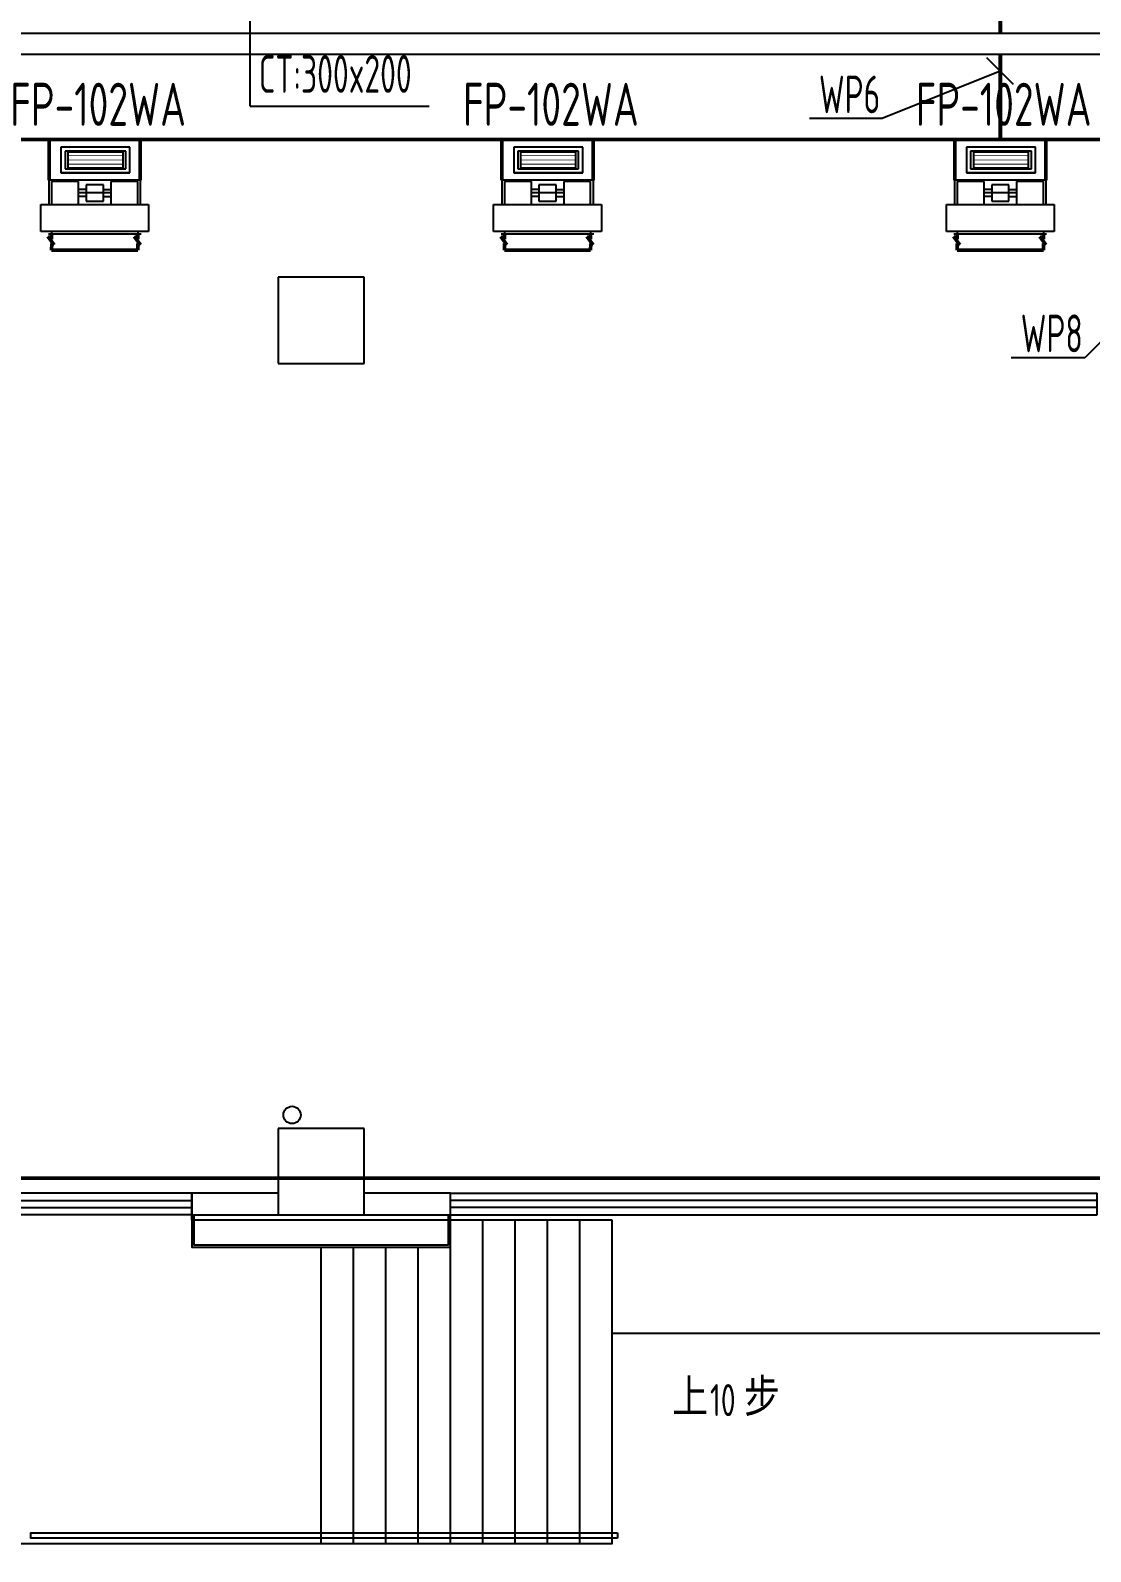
# Model space of a CAD drawing. Extents: x 2166032 to 5302137, y 581493 to 2416206.
# Drawn here: x 2361395 to 2371229, y 1223679 to 1237794 of the extents above; entities that cross this region are included whole.
import ezdxf

# ---------------------------------------------------------------- set-up
doc = ezdxf.new("R2010")
doc.units = 0
doc.header["$LTSCALE"] = 1000
doc.header["$MEASUREMENT"] = 0
for name, color, linetype in [('3T_GLASS', 5, 'Continuous'), ('3T_WOOD', 21, 'Continuous'), ('ACS_FFG_FK', 7, 'Continuous'), ('CABLETRAY', 4, 'Continuous'), ('COLUMN', 2, 'Continuous'), ('DIM-照明', 3, 'Continuous'), ('DIM_SYMB', 3, 'Continuous'), ('PUB_TEXT', 7, 'Continuous'), ('STAIR', 8, 'Continuous'), ('SURFACE', 8, 'Continuous'), ('TEL_TEXT', 7, 'Continuous'), ('WALL', 8, 'Continuous'), ('WINDOW', 8, 'Continuous'), ('WIRE-照明', 1, 'Continuous'), ('屋面', 151, 'Continuous'), ('石材幕墙', 8, 'Continuous')]:
    doc.layers.add(name, color=color, linetype=linetype)
doc.layers.add('ACS_KT_SB', color=130, linetype='Continuous', lineweight=13)
doc.layers.add('ACS_SFG_F2', color=6, linetype='Continuous', lineweight=50)
doc.styles.add('_TCH_DIM', font='tssdeng.shx', dxfattribs={"bigfont": 'tssdchn.shx'})
doc.styles.add('_TEL_DIM', font='@tssdeng.shx', dxfattribs={"width": 0.8, "height": 3.5, "bigfont": '!tssdchn.shx'})
doc.styles.add('TSSD_Dimension', font='Tssdeng.shx', dxfattribs={"width": 0.7, "bigfont": 'tssdchn.shx'})

# ---------------------------------------------------------------- blocks, each defined once
blk = doc.blocks.new('H-DTDFFS-20')
for p, q in [((-0.5, 0.5), (0.5, 0.5)), ((-0.5, -0.5), (-0.5, 0.5)), ((0.5, 0.5), (-0.5, 0.5)), ((0.5, 0.5), (0.5, -0.5)), ((-0.4399999999999977, -0.339999999999236), (-0.4399999999999977, 0.3399999999992644)), ((-0.4399999999999977, 0.3399999999992929), (0.4399999999999409, 0.339999999999236)), ((-0.3999999999999773, 0.2999999999992724), (0.3999999999999773, 0.2999999999992724)), ((-0.3999999999999773, -0.2999999999992724), (-0.3999999999999773, 0.2999999999992724)), ((0.3999999999999773, 0.2999999999992724), (0.3999999999999773, -0.2999999999992724)), ((0.4399999999999977, 0.3399999999992929), (0.4399999999999977, -0.339999999999236)), ((0.4399999999999977, -0.339999999999236), (-0.4400000000000546, -0.339999999999236)), ((0.3999999999999773, -0.2999999999992724), (-0.3999999999999773, -0.2999999999992724)), ((0.5, -0.5), (-0.5, -0.5))]:
    blk.add_line(p, q)
at = {"const_width": 0.01}
for points in [[(-0.3999999999999773, 0.1615484296780778), (0.3999999999999773, 0.1615484296780778)], [(-0.3999999999999773, 0), (0.3999999999999773, 0)], [(-0.3999999999999773, -0.1615484296780778), (0.3999999999999773, -0.1615484296780778)]]:
    blk.add_lwpolyline(points, dxfattribs=at)
blk = doc.blocks.new('$TCHSYS$WIN2D')
for p, q in [((-0.5, 0.5), (0.5, 0.5)), ((-0.5, 0.5), (-0.4999999999999999, -0.5)), ((0.5, 0.5), (0.4999999999999998, -0.5)), ((0.5, 0.1666666666666666), (-0.5, 0.1666666666666666)), ((0.5, -0.1666666666666667), (-0.5, -0.1666666666666667)), ((-0.4999999999999999, -0.5), (0.5, -0.5))]:
    blk.add_line(p, q)

msp = doc.modelspace()

# ---------------------------------------------------------------- linework, layer by layer
for q in [(2363434.903245289, 1237950.30579034), (2365094.65037158, 1237091.749198272)]:
    msp.add_line((2363434.903245289, 1237091.749198272), q)
at = {"color": 0}
for p, q in [((2362416.775756299, 1236404.158066837), (2361566.775756299, 1236404.158066837)), ((2361566.775756299, 1236404.158066837), (2361566.775756299, 1236179.158066837)), ((2361841.775756299, 1236391.658066837), (2361591.775756299, 1236391.658066837)), ((2361591.775756299, 1236391.658066837), (2361591.775756299, 1236179.158066837)), ((2361841.775756299, 1236179.158066837), (2361841.775756299, 1236391.658066837)), ((2361911.775756299, 1236316.653922257), (2361841.775756299, 1236316.653922257)), ((2361911.775756299, 1236360.403922257), (2361911.775756299, 1236210.403922257)), ((2362071.775756299, 1236360.403922257), (2361911.775756299, 1236360.403922257)), ((2362071.775756299, 1236210.403922257), (2362071.775756299, 1236360.403922257)), ((2362071.775756299, 1236316.653922257), (2362141.775756299, 1236316.653922257)), ((2362391.775756299, 1236391.658066837), (2362141.775756299, 1236391.658066837)), ((2362141.775756299, 1236391.658066837), (2362141.775756299, 1236179.158066837)), ((2362391.775756299, 1236179.158066837), (2362391.775756299, 1236391.658066837)), ((2362416.775756299, 1236179.158066837), (2362416.775756299, 1236404.158066837)), ((2366616.775756299, 1236404.158066837), (2365766.775756299, 1236404.158066837)), ((2365766.775756299, 1236404.158066837), (2365766.775756299, 1236179.158066837)), ((2366041.775756299, 1236391.658066837), (2365791.775756299, 1236391.658066837)), ((2365791.775756299, 1236391.658066837), (2365791.775756299, 1236179.158066837)), ((2366041.775756299, 1236179.158066837), (2366041.775756299, 1236391.658066837)), ((2366111.775756299, 1236316.653922257), (2366041.775756299, 1236316.653922257)), ((2366111.775756299, 1236360.403922257), (2366111.775756299, 1236210.403922257)), ((2366271.775756299, 1236360.403922257), (2366111.775756299, 1236360.403922257)), ((2366271.775756299, 1236210.403922257), (2366271.775756299, 1236360.403922257)), ((2366271.775756299, 1236316.653922257), (2366341.775756299, 1236316.653922257)), ((2366591.775756299, 1236391.658066837), (2366341.775756299, 1236391.658066837)), ((2366341.775756299, 1236391.658066837), (2366341.775756299, 1236179.158066837)), ((2366591.775756299, 1236179.158066837), (2366591.775756299, 1236391.658066837)), ((2366616.775756299, 1236179.158066837), (2366616.775756299, 1236404.158066837)), ((2370816.775756299, 1236404.158066837), (2369966.775756299, 1236404.158066837)), ((2369966.775756299, 1236404.158066837), (2369966.775756299, 1236179.158066837)), ((2370241.775756299, 1236391.658066837), (2369991.775756299, 1236391.658066837)), ((2369991.775756299, 1236391.658066837), (2369991.775756299, 1236179.158066837)), ((2370241.775756299, 1236179.158066837), (2370241.775756299, 1236391.658066837)), ((2370311.775756299, 1236316.653922257), (2370241.775756299, 1236316.653922257)), ((2370311.775756299, 1236360.403922257), (2370311.775756299, 1236210.403922257)), ((2370471.775756299, 1236360.403922257), (2370311.775756299, 1236360.403922257)), ((2370471.775756299, 1236210.403922257), (2370471.775756299, 1236360.403922257)), ((2370471.775756299, 1236316.653922257), (2370541.775756299, 1236316.653922257)), ((2370791.775756299, 1236391.658066837), (2370541.775756299, 1236391.658066837)), ((2370541.775756299, 1236391.658066837), (2370541.775756299, 1236179.158066837)), ((2370791.775756299, 1236179.158066837), (2370791.775756299, 1236391.658066837)), ((2370816.775756299, 1236179.158066837), (2370816.775756299, 1236404.158066837)), ((2361491.775756299, 1236179.158066837), (2362491.775756299, 1236179.158066837)), ((2361491.775756299, 1235929.158066837), (2361491.775756299, 1236179.158066837)), ((2362141.775756299, 1236285.408066837), (2361841.775756299, 1236285.408066837)), ((2361911.775756299, 1236254.162211417), (2361841.775756299, 1236254.162211417)), ((2361911.775756299, 1236210.403922257), (2362071.775756299, 1236210.403922257)), ((2362071.775756299, 1236254.162211417), (2362141.775756299, 1236254.162211417)), ((2362491.775756299, 1236179.158066837), (2362491.775756299, 1235929.158066837)), ((2365691.775756299, 1236179.158066837), (2366691.775756299, 1236179.158066837)), ((2365691.775756299, 1235929.158066837), (2365691.775756299, 1236179.158066837)), ((2366341.775756299, 1236285.408066837), (2366041.775756299, 1236285.408066837)), ((2366111.775756299, 1236254.162211417), (2366041.775756299, 1236254.162211417)), ((2366111.775756299, 1236210.403922257), (2366271.775756299, 1236210.403922257)), ((2366271.775756299, 1236254.162211417), (2366341.775756299, 1236254.162211417)), ((2366691.775756299, 1236179.158066837), (2366691.775756299, 1235929.158066837)), ((2369891.775756299, 1236179.158066837), (2370891.775756299, 1236179.158066837)), ((2369891.775756299, 1235929.158066837), (2369891.775756299, 1236179.158066837)), ((2370541.775756299, 1236285.408066837), (2370241.775756299, 1236285.408066837)), ((2370311.775756299, 1236254.162211417), (2370241.775756299, 1236254.162211417)), ((2370311.775756299, 1236210.403922257), (2370471.775756299, 1236210.403922257)), ((2370471.775756299, 1236254.162211417), (2370541.775756299, 1236254.162211417)), ((2370891.775756299, 1236179.158066837), (2370891.775756299, 1235929.158066837)), ((2362491.775756299, 1235929.158066837), (2361491.775756299, 1235929.158066837)), ((2362421.775756299, 1235904.158066837), (2361561.775756299, 1235904.158066837)), ((2361591.775756299, 1235929.158066837), (2361591.775756299, 1235904.158066837)), ((2362391.775756299, 1235929.158066837), (2362391.775756299, 1235904.158066837)), ((2366691.775756299, 1235929.158066837), (2365691.775756299, 1235929.158066837)), ((2366621.775756299, 1235904.158066837), (2365761.775756299, 1235904.158066837)), ((2365791.775756299, 1235929.158066837), (2365791.775756299, 1235904.158066837)), ((2366591.775756299, 1235929.158066837), (2366591.775756299, 1235904.158066837)), ((2370891.775756299, 1235929.158066837), (2369891.775756299, 1235929.158066837)), ((2370821.775756299, 1235904.158066837), (2369961.775756299, 1235904.158066837)), ((2369991.775756299, 1235929.158066837), (2369991.775756299, 1235904.158066837)), ((2370791.775756299, 1235929.158066837), (2370791.775756299, 1235904.158066837))]:
    msp.add_line(p, q, dxfattribs=at)
msp.add_circle((2604640.48677554, 1020101.348548786), 438608.5182829647)
at = {"layer": '3T_GLASS'}
for points in [[(2366841.775768562, 1223804.158081311), (2361398.44323563, 1223804.158081183), (2361398.44323563, 1223854.158081183), (2366841.775768559, 1223854.158081311)], [(2366841.775768566, 1223854.158081311), (2366841.775768566, 1223804.158081311)]]:
    msp.add_lwpolyline(points, dxfattribs=at)
at = {"layer": '3T_WOOD'}
msp.add_lwpolyline([(2374691.775768599, 1225704.158080898), (2366791.775768584, 1225704.158080898)], dxfattribs=at)
at = {"layer": 'ACS_SFG_F2'}
for p, q in [((2362414.3309563, 1236782.48378164), (2361569.2205563, 1236782.465668723)), ((2361569.220556299, 1236782.48378164), (2361569.220556299, 1236404.158066837)), ((2362414.3309563, 1236782.48378164), (2362414.3309563, 1236404.158066837)), ((2366614.3309563, 1236782.48378164), (2365769.2205563, 1236782.465668723)), ((2365769.220556299, 1236782.48378164), (2365769.220556299, 1236404.158066837)), ((2366614.3309563, 1236782.48378164), (2366614.3309563, 1236404.158066837)), ((2370814.3309563, 1236782.48378164), (2369969.2205563, 1236782.465668723)), ((2369969.220556299, 1236782.48378164), (2369969.220556299, 1236404.158066837)), ((2370814.3309563, 1236782.48378164), (2370814.3309563, 1236404.158066837)), ((2361591.775756299, 1235858.304546513), (2361557.246087846, 1235882.960672889)), ((2361557.246087846, 1235882.960672889), (2361615.151612403, 1235805.801388477)), ((2361591.775756299, 1235904.158066837), (2361591.775756299, 1235858.304546513)), ((2362391.775756299, 1235858.304546513), (2362357.246087846, 1235882.960672889)), ((2362357.246087846, 1235882.960672889), (2362415.151612403, 1235805.801388477)), ((2362391.775756299, 1235904.158066837), (2362391.775756299, 1235858.304546513)), ((2365791.775756299, 1235858.304546513), (2365757.246087846, 1235882.960672889)), ((2365757.246087846, 1235882.960672889), (2365815.151612403, 1235805.801388477)), ((2365791.775756299, 1235904.158066837), (2365791.775756299, 1235858.304546513)), ((2366591.775756299, 1235858.304546513), (2366557.246087846, 1235882.960672889)), ((2366557.246087846, 1235882.960672889), (2366615.151612403, 1235805.801388477)), ((2366591.775756299, 1235904.158066837), (2366591.775756299, 1235858.304546513)), ((2369991.775756299, 1235858.304546513), (2369957.246087846, 1235882.960672889)), ((2369957.246087846, 1235882.960672889), (2370015.151612403, 1235805.801388477)), ((2369991.775756299, 1235904.158066837), (2369991.775756299, 1235858.304546513)), ((2370791.775756299, 1235858.304546513), (2370757.246087846, 1235882.960672889)), ((2370757.246087846, 1235882.960672889), (2370815.151612403, 1235805.801388477)), ((2370791.775756299, 1235904.158066837), (2370791.775756299, 1235858.304546513)), ((2361592.340211678, 1235816.322926866), (2361591.775756299, 1235754.158066837)), ((2362391.775756299, 1235754.158066837), (2361591.775756299, 1235754.158066837)), ((2361615.151612403, 1235805.801388477), (2361592.340211678, 1235816.322926866)), ((2362392.340211678, 1235816.322926866), (2362391.775756299, 1235754.158066837)), ((2362415.151612403, 1235805.801388477), (2362392.340211678, 1235816.322926866)), ((2365792.340211678, 1235816.322926866), (2365791.775756299, 1235754.158066837)), ((2366591.775756299, 1235754.158066837), (2365791.775756299, 1235754.158066837)), ((2365815.151612403, 1235805.801388477), (2365792.340211678, 1235816.322926866)), ((2366592.340211678, 1235816.322926866), (2366591.775756299, 1235754.158066837)), ((2366615.151612403, 1235805.801388477), (2366592.340211678, 1235816.322926866)), ((2369992.340211678, 1235816.322926866), (2369991.775756299, 1235754.158066837)), ((2370791.775756299, 1235754.158066837), (2369991.775756299, 1235754.158066837)), ((2370015.151612403, 1235805.801388477), (2369992.340211678, 1235816.322926866)), ((2370792.340211678, 1235816.322926866), (2370791.775756299, 1235754.158066837)), ((2370815.151612403, 1235805.801388477), (2370792.340211678, 1235816.322926866))]:
    msp.add_line(p, q, dxfattribs=at)
at = {"layer": 'CABLETRAY'}
for p, q in [((2342035.202445546, 1237769.042143904), (2378205.869689921, 1237769.042143904)), ((2378205.869689921, 1237569.042143904), (2342035.202445546, 1237569.042143904))]:
    msp.add_line(p, q, dxfattribs=at)
at = {"layer": 'COLUMN'}
for p, q in [((2364491.774624166, 1235504.156555025), (2363691.771572408, 1235504.156555025)), ((2363691.771572408, 1235504.156555025), (2363691.771572408, 1234704.157317965)), ((2364491.774624166, 1234704.157317965), (2364491.774624166, 1235504.156555025)), ((2363691.771572408, 1234704.157317965), (2364491.774624166, 1234704.157317965)), ((2364491.777294059, 1227604.157317965), (2363691.774242301, 1227604.157317965)), ((2363691.774242301, 1227604.157317965), (2363691.774242301, 1226804.158080912)), ((2364491.777294059, 1226804.158080912), (2364491.777294059, 1227604.157317965)), ((2363691.774242301, 1226804.158080912), (2364491.777294059, 1226804.158080912))]:
    msp.add_line(p, q, dxfattribs=at)
at = {"layer": 'DIM-照明'}
msp.add_line((2370515.519443007, 1237292.892315269), (2370268.032069592, 1237540.379688684), dxfattribs=at)
for points in [[(2370391.775756299, 1237416.636001976), (2369296.560108092, 1236975.290237672)], [(2369296.560108092, 1236975.290237672), (2368621.8678004, 1236975.290237672)], [(2371694.03741713, 1235274.067420686), (2371177.068039907, 1234757.098043464)], [(2371177.068039907, 1234757.098043464), (2370493.760347599, 1234757.098043464)]]:
    msp.add_lwpolyline(points, dxfattribs=at)
at = {"layer": 'DIM_SYMB'}
msp.add_lwpolyline([(2367248.951347673, 1225110.657350522, 0, 0, 0), (2365754.036393851, 1225110.657350522, 80.00000000000001, 0, 0), (2365454.036393851, 1225110.657350522, 0, 0, 0)], format="xyseb", dxfattribs=at)
at = {"layer": 'STAIR'}
for p, q in [((2365291.775768565, 1223754.15808102), (2365291.775768565, 1226754.15808091)), ((2365591.775768565, 1223754.15808102), (2365591.775768565, 1226754.158080912)), ((2365891.775768565, 1223754.15808102), (2365891.775768565, 1226754.158080915)), ((2366191.775768565, 1223754.15808102), (2366191.775768565, 1226754.158080917)), ((2366491.775768565, 1223754.15808102), (2366491.775768565, 1226754.15808092)), ((2364091.775768565, 1223754.15808101), (2364091.775768565, 1226504.158080901)), ((2364391.775768565, 1223754.15808101), (2364391.775768565, 1226504.158080901)), ((2364691.775768565, 1223754.15808101), (2364691.775768565, 1226504.158080901)), ((2364991.775768565, 1223754.15808101), (2364991.775768565, 1226504.158080901))]:
    msp.add_line(p, q, dxfattribs=at)
for points in [[(2355791.775768511, 1226524.158080901), (2355791.775768512, 1223754.15808091), (2366791.775768565, 1223754.158081311), (2366791.775768592, 1226754.158080922)], [(2366791.775768592, 1226754.158080922), (2365291.775768594, 1226754.1580809)], [(2366761.775768535, 1226754.158080902), (2365421.775768582, 1226754.1580809)]]:
    msp.add_lwpolyline(points, dxfattribs=at)
at = {"layer": 'SURFACE'}
for p, q in [((2362891.775768498, 1226754.158080889), (2362891.775768498, 1226804.1580809)), ((2364091.775768538, 1226754.1580809), (2362891.775768498, 1226754.158080889)), ((2365291.775768498, 1226754.158080897), (2364091.775768538, 1226754.1580809)), ((2365291.775768498, 1226754.158080897), (2365291.775768498, 1226804.1580809))]:
    msp.add_line(p, q, dxfattribs=at)
at = {"layer": 'WALL'}
for p, q in [((2363691.774242382, 1227004.158080741), (2362891.775768432, 1227004.158080911)), ((2362891.775768432, 1227004.158080911), (2362891.775768433, 1226804.158080909)), ((2365291.775768432, 1227004.158080905), (2364491.777294151, 1227004.15808084)), ((2365291.775768432, 1226804.158080906), (2365291.775768432, 1227004.158080905)), ((2362891.775768433, 1226804.158080909), (2363691.774242382, 1226804.158080887)), ((2364491.777294151, 1226804.158080623), (2365291.775768432, 1226804.158080906))]:
    msp.add_line(p, q, dxfattribs=at)
at = {"layer": 'WIRE-照明', "linetype": 'Continuous', "const_width": 35}
for points in [[(2370391.775756299, 1240125.841436611), (2370391.775756299, 1237769.042143904)], [(2370391.775756299, 1236782.474725181), (2370391.775756299, 1237569.042143904)], [(2358214.3309563, 1236782.48378164), (2361569.220556299, 1236782.465668723)], [(2362414.3309563, 1236782.48378164), (2365769.220556299, 1236782.465668723)], [(2366614.3309563, 1236782.465668723), (2369969.220556299, 1236782.465668723)], [(2370814.3309563, 1236782.48378164), (2378187.497488611, 1236782.48378164)], [(2356821.426059619, 1227143.894608168), (2371374.026537134, 1227143.894608168)]]:
    msp.add_lwpolyline(points, dxfattribs=at)
at = {"layer": '屋面', "color": 6}
msp.add_circle((2363821.912594591, 1227730.618562141), 80, dxfattribs=at)
at = {"layer": '石材幕墙'}
for points in [[(2362891.775768478, 1226804.158080901), (2362891.775768478, 1226504.158080901), (2365291.775768078, 1226504.158080901), (2365291.775768078, 1226804.1580809)], [(2362911.775768478, 1226804.158080901), (2362911.775768478, 1226524.158080901), (2365271.775768078, 1226524.158080901), (2365271.775768078, 1226804.1580809)]]:
    msp.add_lwpolyline(points, dxfattribs=at)

# ---------------------------------------------------------------- block references
at = {"layer": 'ACS_FFG_FK', "xscale": -640, "yscale": 240, "zscale": 0.7999999999999972, "rotation": 180}
for p in [(2361998.245022202, 1236591.517081466, -51.99999999994398), (2366198.245022202, 1236591.517081466, -51.99999999994398), (2370398.245022202, 1236591.517081466, -51.99999999994398)]:
    msp.add_blockref('H-DTDFFS-20', p, dxfattribs=at)
at = {"layer": 'WINDOW', "yscale": 200, "rotation": 179.9999999999984}
for p, xscale, zscale in [((2361841.775768479, 1226904.1580809), 2100, 2100), ((2368291.775768593, 1226904.1580809), -6000, -6000)]:
    msp.add_blockref('$TCHSYS$WIN2D', p, dxfattribs=dict(at, xscale=xscale, zscale=zscale))

# ---------------------------------------------------------------- texts
at = {"layer": 'ACS_KT_SB', "color": 0, "style": 'TSSD_Dimension', "width": 0.7}
for p in [(2361207.917361602, 1236908.324257062, -125), (2365407.917361602, 1236908.324257062, -125), (2369607.917361602, 1236908.324257062, -125)]:
    msp.add_text('FP-102WA', height=400, dxfattribs=at).set_placement(p)
at = {"layer": 'DIM-照明', "color": 7, "style": '_TEL_DIM', "width": 0.6400000000000001}
for s, p in [('WP6', (2368709.3678004, 1237025.290237672)), ('WP8', (2370581.260347599, 1234807.098043464))]:
    msp.add_text(s, height=350, dxfattribs=at).set_placement(p)
at = {"layer": 'PUB_TEXT', "style": '_TCH_DIM'}
for s, p in [('上', (2367348.951347673, 1224935.657350522)), ('步', (2368013.951347673, 1224935.657350522))]:
    msp.add_text(s, height=350, dxfattribs=at).set_placement(p)
at = {"layer": 'PUB_TEXT', "style": '_TCH_DIM', "width": 0.7058823529411765}
msp.add_text('10', height=297.5, dxfattribs=at).set_placement((2367698.951347673, 1224935.657350522))
at = {"layer": 'TEL_TEXT', "style": '_TEL_DIM', "width": 0.6400000000000001}
msp.add_text('CT:300x200', height=350, dxfattribs=at).set_placement((2363513.450886318, 1237214.72963906))

doc.saveas('drawing.dxf')
